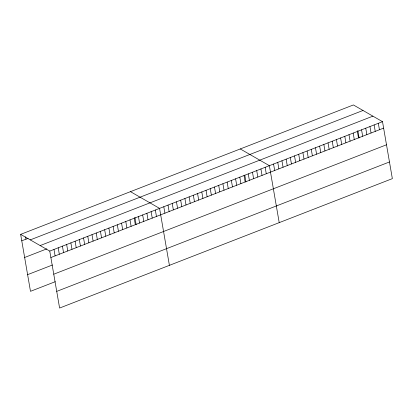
<?xml version="1.0" encoding="UTF-8"?>
<svg xmlns="http://www.w3.org/2000/svg" width="413" height="413" viewBox="0 0 413 413"><rect width="100%" height="100%" fill="white"/><g stroke="black" fill="none" stroke-linecap="round" stroke-linejoin="round"><path stroke-width="0.62" d="M20.65 234.367L353.399 104.948L382.51 121.67L392.35 178.633L59.601 308.052L49.761 251.089L20.65 234.367L30.49 291.33L55.301 281.681M21.765 240.815L28.099 238.353M30.257 239.886L363.006 110.467M40.154 245.57L372.903 116.151M24.646 257.485L46.819 248.863M49.761 251.089L382.51 121.67M50.871 257.536L383.625 128.118M27.609 274.66L52.42 265.012M53.752 274.206L386.506 144.787M56.72 291.382L389.469 161.963M240.268 148.948L269.374 165.67L279.214 222.638M130.456 191.658L159.568 208.379L169.407 265.342M378.318 123.296L379.433 129.749M374.132 124.927L375.247 131.375M369.94 126.559L371.055 133.007M365.748 128.185L366.863 134.638M361.561 129.816L362.676 136.269M357.818 130.523L359.088 137.88M357.369 131.448L358.484 137.896M353.177 133.079L354.292 139.527M348.99 134.705L350.105 141.158M344.798 136.336L345.913 142.784M340.606 137.968L341.721 144.416M336.419 139.594L337.535 146.047M332.228 141.225L333.343 147.673M328.036 142.857L329.151 149.305M323.849 144.483L324.964 150.936M319.657 146.114L320.772 152.562M315.465 147.746L316.58 154.194M311.278 149.372L312.393 155.825M307.086 151.003L308.201 157.451M302.894 152.634L304.009 159.082M298.707 154.261L299.823 160.714M294.515 155.892L295.631 162.345M290.329 157.523L291.439 163.971M286.137 159.15L287.252 165.603M281.945 160.781L283.06 167.234M277.758 162.412L278.868 168.86M273.566 164.044L274.681 170.492M265.151 167.311L266.266 173.765M260.928 168.958L262.043 175.406M256.705 170.6L257.82 177.048M252.482 172.242L253.597 178.69M248.259 173.883L249.375 180.336M244.79 175.138L245.952 181.885M244.037 175.525L245.146 181.978M239.814 177.167L240.924 183.62M235.591 178.814L236.701 185.261M231.363 180.455L232.478 186.903M227.14 182.097L228.255 188.545M222.917 183.739L224.032 190.192M218.694 185.38L219.809 191.833M214.471 187.027L215.586 193.475M210.248 188.669L211.363 195.117M206.025 190.31L207.14 196.758M201.802 191.952L202.917 198.405M197.579 193.594L198.694 200.047M193.356 195.241L194.466 201.689M189.133 196.882L190.243 203.33M184.905 198.524L186.02 204.972M180.682 200.166L181.797 206.614M176.459 201.807L177.575 208.26M172.236 203.449L173.352 209.902M168.014 205.096L169.129 211.544M163.791 206.737L164.906 213.185M155.345 210.021L156.46 216.474M151.122 211.662L152.237 218.116M146.899 213.309L148.009 219.757M142.676 214.951L143.786 221.399M138.448 216.593L139.563 223.041M134.875 217.233L136.145 224.595M134.225 218.234L135.34 224.687M130.002 219.876L131.117 226.329M125.779 221.518L126.894 227.971M121.556 223.165L122.671 229.613M117.333 224.806L118.448 231.254M113.11 226.448L114.225 232.896M108.887 228.09L110.003 234.543M104.665 229.731L105.78 236.184M100.442 231.378L101.557 237.826M96.219 233.02L97.329 239.468M91.996 234.661L93.106 241.109M87.768 236.303L88.883 242.756M83.545 237.945L84.66 244.398M79.322 239.592L80.437 246.04M75.099 241.233L76.214 247.681M70.876 242.875L71.991 249.323M66.653 244.517L67.768 250.965M62.43 246.158L63.545 252.611M58.207 247.8L59.322 254.253M53.984 249.447L55.099 255.895M25.58 236.83L25.988 239.173"/></g></svg>
